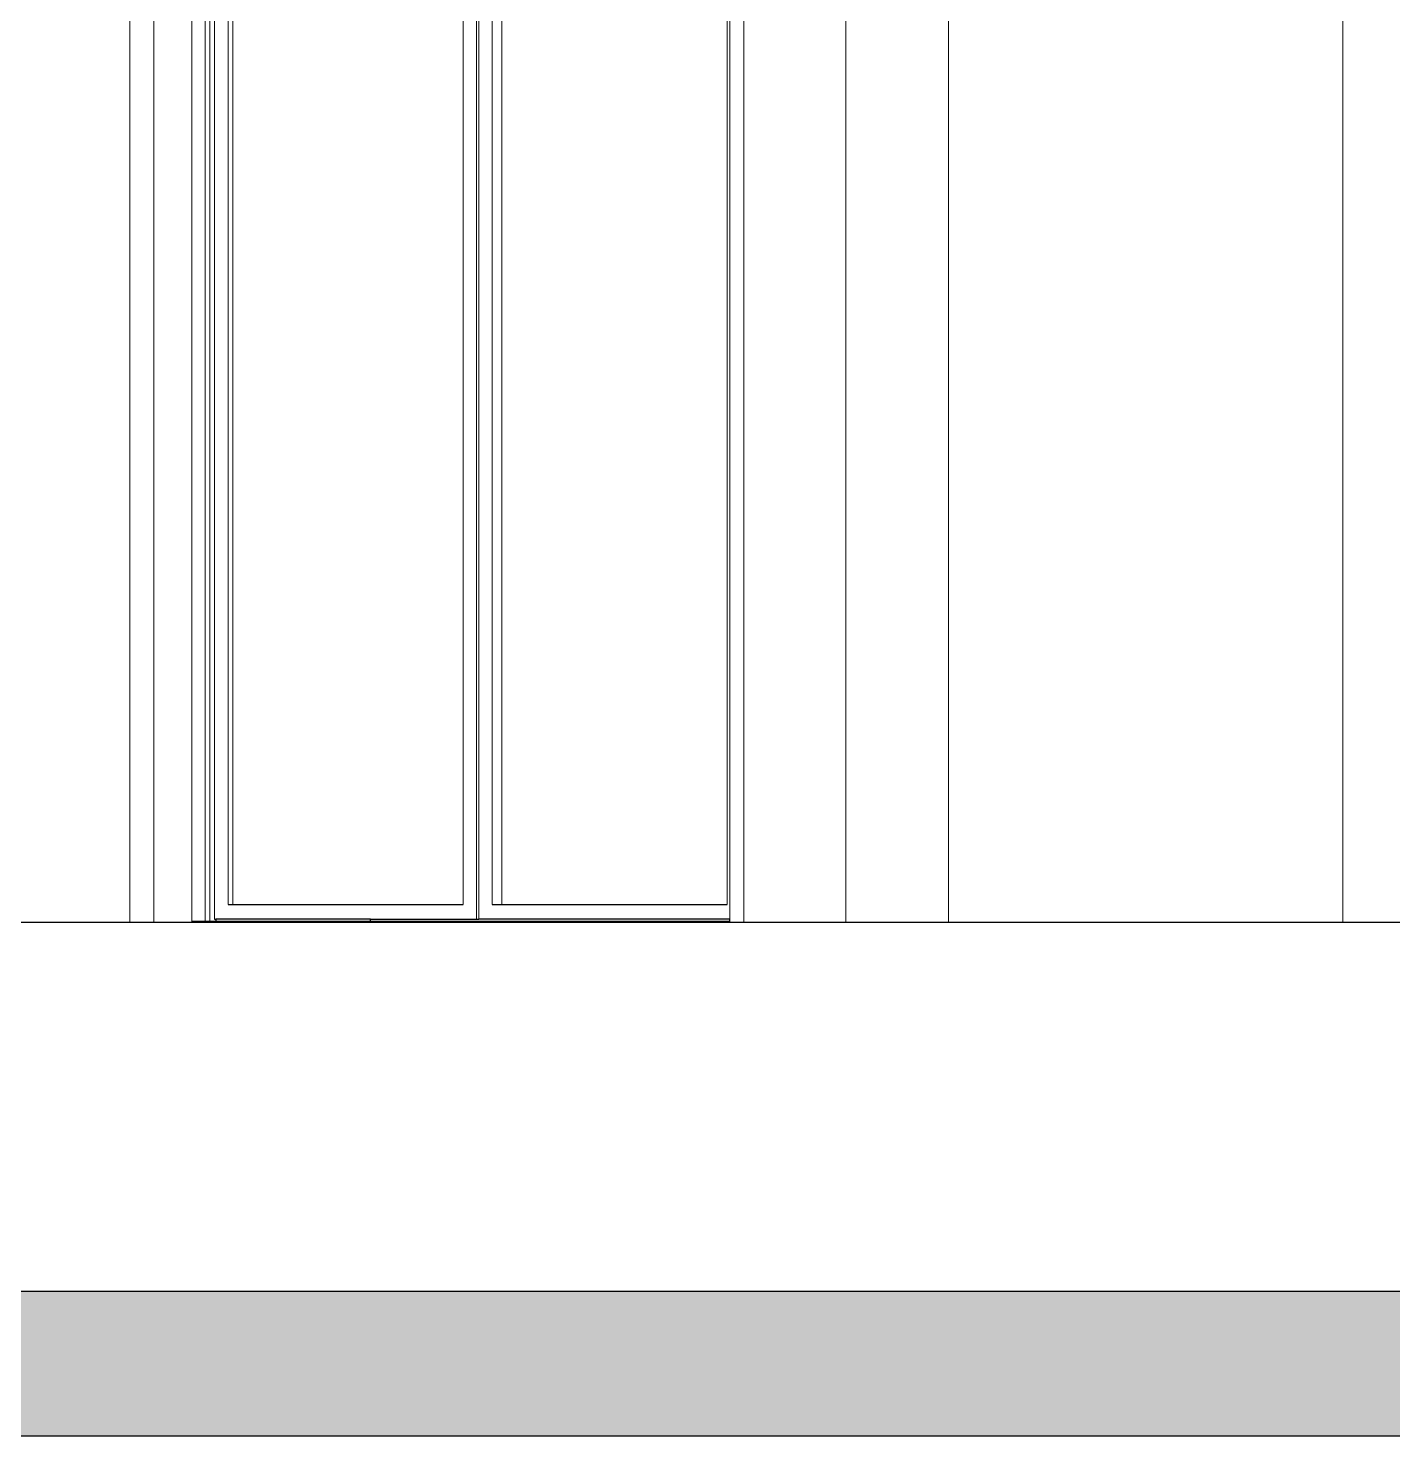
# Model space of a CAD drawing. Header units: metres. Extents: x 294 to 1101, y -498 to -355.
# Drawn here: x 622.113 to 624, y -471.395 to -469.447 of the extents above; entities that cross this region are included whole.
import ezdxf

# ---------------------------------------------------------------- set-up
doc = ezdxf.new("R2010")
doc.units = ezdxf.units.M
doc.layers.add('19-JARDINERIA', color=80, linetype='Continuous', lineweight=0)
doc.layers.add('wall', color=7, linetype='Continuous', lineweight=25)
doc.layers.add('SectionCutEdges', color=7, linetype='Continuous')

msp = doc.modelspace()

# ---------------------------------------------------------------- hatches: boundary and pattern name
at = {"layer": 'wall'}
h = msp.add_hatch(color=256, dxfattribs=at)
h.dxf.hatch_style = 1
h.paths.add_polyline_path([(630.3583, -471.1949), (626.3855, -471.1949), (625.9803, -471.1949), (625.9791, -471.1949), (625.9774, -471.1949), (625.9757, -471.1949), (625.9739, -471.1949), (625.9721, -471.1949), (625.9702, -471.1949), (625.9683, -471.1949), (625.9664, -471.1949), (625.9645, -471.1949), (625.9626, -471.1949), (625.9606, -471.1949), (625.9587, -471.1949), (625.9568, -471.1949), (625.9549, -471.1949), (625.9531, -471.1949), (625.9512, -471.1949), (625.9495, -471.1949), (625.9477, -471.1949), (625.9461, -471.1949), (625.9445, -471.1949), (625.943, -471.1949), (625.5182, -471.1949), (625.5167, -471.1949), (625.5154, -471.1949), (625.5141, -471.1949), (625.5129, -471.1949), (625.5119, -471.1949), (625.5109, -471.1949), (625.51, -471.1949), (625.5093, -471.1949), (625.5086, -471.1949), (625.5081, -471.1949), (625.5077, -471.1949), (625.5074, -471.1949), (625.5072, -471.1949), (625.5072, -471.1949), (625.1074, -471.1949), (620.6804, -471.1949), (618.3734, -471.1949), (617.7511, -471.1949), (617.4254, -471.1949), (617.4195, -471.1949), (617.4161, -471.1949), (617.4105, -471.1949), (617.4101, -471.1949), (617.1279, -471.1949), (617.1214, -471.1949), (617.1149, -471.1949), (617.1084, -471.1949), (617.102, -471.1949), (617.0958, -471.1949), (617.0897, -471.1949), (617.0837, -471.1949), (617.0779, -471.1949), (617.0724, -471.1949), (617.067, -471.1949), (617.0572, -471.1949), (617.0486, -471.1949), (617.0413, -471.1949), (617.0382, -471.1949), (617.0313, -471.1949), (617.0298, -471.1949), (617.0288, -471.1949), (617.0281, -471.1949), (617.0279, -471.1949), (615.3262, -471.1949), (615.3262, -471.3949), (630.3583, -471.3949)])

# ---------------------------------------------------------------- linework, layer by layer
for p, q in [((622.3893, -470.6599), (622.396, -470.6599)), ((622.396, -470.6599), (622.7143, -470.6599)), ((622.7548, -470.6599), (622.7681, -470.6599)), ((622.7681, -470.6599), (623.0798, -470.6599)), ((623.8815, -470.6849), (621.5495, -470.6849)), ((622.2536, -470.6849), (621.9876, -470.6849)), ((622.2215, -470.6849), (621.9994, -470.6849)), ((622.4388, -470.6849), (622.2215, -470.6849)), ((623.1029, -470.6849), (622.2536, -470.6849)), ((622.3393, -470.6829), (622.3393, -470.6849)), ((622.3393, -470.6829), (622.3575, -470.6829)), ((622.3575, -470.6829), (622.3641, -470.6829)), ((622.3641, -470.6829), (622.3724, -470.6829)), ((622.3705, -470.6799), (622.3724, -470.6799)), ((622.3724, -470.6799), (622.3724, -470.6829)), ((622.5862, -470.6799), (622.3724, -470.6799)), ((622.3724, -470.6829), (622.5862, -470.6829)), ((622.3728, -470.6849), (622.3727, -470.6849)), ((622.3729, -470.6849), (622.3728, -470.6849)), ((622.3731, -470.6849), (622.3729, -470.6849)), ((622.3734, -470.6849), (622.3731, -470.6849)), ((622.3738, -470.6849), (622.3734, -470.6849)), ((622.3742, -470.6849), (622.3738, -470.6849)), ((622.3746, -470.6849), (622.3742, -470.6849)), ((622.3752, -470.6849), (622.3746, -470.6849)), ((622.3758, -470.6849), (622.3752, -470.6849)), ((622.3764, -470.6849), (622.3758, -470.6849)), ((622.3771, -470.6849), (622.3764, -470.6849)), ((622.3779, -470.6849), (622.3771, -470.6849)), ((622.7413, -470.6849), (622.3779, -470.6849)), ((622.3847, -470.6849), (622.3841, -470.6849)), ((622.3898, -470.6849), (622.3897, -470.6849)), ((622.3899, -470.6849), (622.3898, -470.6849)), ((622.3901, -470.6849), (622.3899, -470.6849)), ((622.3904, -470.6849), (622.3901, -470.6849)), ((622.3907, -470.6849), (622.3904, -470.6849)), ((622.3911, -470.6849), (622.3907, -470.6849)), ((622.3916, -470.6849), (622.3911, -470.6849)), ((622.3921, -470.6849), (622.3916, -470.6849)), ((622.3932, -470.6849), (622.3919, -470.6849)), ((622.3927, -470.6849), (622.3921, -470.6849)), ((622.3934, -470.6849), (622.3927, -470.6849)), ((622.3943, -470.6849), (622.3932, -470.6849)), ((622.3941, -470.6849), (622.3934, -470.6849)), ((622.3949, -470.6849), (622.3941, -470.6849)), ((622.3953, -470.6849), (622.3943, -470.6849)), ((622.396, -470.6849), (622.3953, -470.6849)), ((622.3966, -470.6849), (622.396, -470.6849)), ((622.397, -470.6849), (622.3966, -470.6849)), ((622.3973, -470.6849), (622.397, -470.6849)), ((622.3973, -470.6849), (622.3973, -470.6849)), ((622.4158, -470.6849), (622.4152, -470.6849)), ((622.7575, -470.6849), (622.4152, -470.6849)), ((622.4199, -470.6849), (622.4158, -470.6849)), ((622.4236, -470.6849), (622.4199, -470.6849)), ((622.4271, -470.6849), (622.4236, -470.6849)), ((622.4302, -470.6849), (622.4271, -470.6849)), ((622.4329, -470.6849), (622.4302, -470.6849)), ((622.4353, -470.6849), (622.4329, -470.6849)), ((622.4373, -470.6849), (622.4353, -470.6849)), ((622.4389, -470.6849), (622.4373, -470.6849)), ((622.6505, -470.6849), (622.4388, -470.6849)), ((622.4401, -470.6849), (622.4389, -470.6849)), ((622.4409, -470.6849), (622.4401, -470.6849)), ((622.4413, -470.6849), (622.4409, -470.6849)), ((622.5862, -470.6829), (622.5862, -470.6799)), ((622.5862, -470.6799), (622.7331, -470.6799)), ((622.5862, -470.6829), (623.0835, -470.6829)), ((622.8338, -470.6849), (622.6143, -470.6849)), ((622.8557, -470.6849), (622.6505, -470.6849)), ((622.8757, -470.6849), (622.7201, -470.6849)), ((622.7331, -470.6799), (622.736, -470.6799)), ((623.0835, -470.6799), (622.736, -470.6799)), ((622.8141, -470.6849), (622.8135, -470.6849)), ((623.1557, -470.6849), (622.8135, -470.6849)), ((622.8184, -470.6849), (622.8141, -470.6849)), ((622.8222, -470.6849), (622.816, -470.6849)), ((622.823, -470.6849), (622.8184, -470.6849)), ((622.8279, -470.6849), (622.823, -470.6849)), ((622.833, -470.6849), (622.8279, -470.6849)), ((622.8383, -470.6849), (622.833, -470.6849)), ((622.8346, -470.6849), (622.8338, -470.6849)), ((622.8355, -470.6849), (622.8346, -470.6849)), ((622.8364, -470.6849), (622.8355, -470.6849)), ((622.8374, -470.6849), (622.8364, -470.6849)), ((622.8384, -470.6849), (622.8374, -470.6849)), ((622.8437, -470.6849), (622.8383, -470.6849)), ((622.8394, -470.6849), (622.8384, -470.6849)), ((622.8405, -470.6849), (622.8394, -470.6849)), ((622.8416, -470.6849), (622.8405, -470.6849)), ((622.8427, -470.6849), (622.8416, -470.6849)), ((622.8438, -470.6849), (622.8427, -470.6849)), ((622.8493, -470.6849), (622.8437, -470.6849)), ((622.8449, -470.6849), (622.8438, -470.6849)), ((622.8452, -470.6849), (622.8446, -470.6849)), ((622.846, -470.6849), (622.8449, -470.6849)), ((622.8472, -470.6849), (622.846, -470.6849)), ((622.8483, -470.6849), (622.8472, -470.6849)), ((622.8494, -470.6849), (622.8483, -470.6849)), ((622.8551, -470.6849), (622.8493, -470.6849)), ((622.8505, -470.6849), (622.8494, -470.6849)), ((622.8516, -470.6849), (622.8505, -470.6849)), ((622.8527, -470.6849), (622.8516, -470.6849)), ((622.8538, -470.6849), (622.8527, -470.6849)), ((622.8548, -470.6849), (622.8538, -470.6849)), ((622.8609, -470.6849), (622.8551, -470.6849)), ((623.0537, -470.6849), (622.8557, -470.6849)), ((622.8668, -470.6849), (622.8609, -470.6849)), ((622.8727, -470.6849), (622.8668, -470.6849)), ((622.8787, -470.6849), (622.8727, -470.6849)), ((622.8846, -470.6849), (622.8787, -470.6849)), ((622.8905, -470.6849), (622.8846, -470.6849)), ((622.8963, -470.6849), (622.8905, -470.6849)), ((622.902, -470.6849), (622.8963, -470.6849)), ((622.9076, -470.6849), (622.902, -470.6849)), ((622.913, -470.6849), (622.9062, -470.6849)), ((622.9131, -470.6849), (622.9076, -470.6849)), ((622.9138, -470.6849), (622.913, -470.6849)), ((622.9184, -470.6849), (622.9131, -470.6849)), ((622.9147, -470.6849), (622.9138, -470.6849)), ((622.9156, -470.6849), (622.9147, -470.6849)), ((622.9165, -470.6849), (622.9156, -470.6849)), ((622.9175, -470.6849), (622.9165, -470.6849)), ((622.9185, -470.6849), (622.9175, -470.6849)), ((622.9235, -470.6849), (622.9184, -470.6849)), ((622.9195, -470.6849), (622.9185, -470.6849)), ((622.9205, -470.6849), (622.9195, -470.6849)), ((622.9216, -470.6849), (622.9205, -470.6849)), ((622.9227, -470.6849), (622.9216, -470.6849)), ((622.9238, -470.6849), (622.9227, -470.6849)), ((622.9283, -470.6849), (622.9235, -470.6849)), ((622.9249, -470.6849), (622.9238, -470.6849)), ((622.926, -470.6849), (622.9249, -470.6849)), ((623.1246, -470.6849), (622.9255, -470.6849)), ((622.9271, -470.6849), (622.926, -470.6849)), ((622.9282, -470.6849), (622.9271, -470.6849)), ((622.9293, -470.6849), (622.9282, -470.6849)), ((622.9329, -470.6849), (622.9283, -470.6849)), ((622.9304, -470.6849), (622.9293, -470.6849)), ((622.9314, -470.6849), (622.9304, -470.6849)), ((622.9324, -470.6849), (622.9314, -470.6849)), ((622.9334, -470.6849), (622.9324, -470.6849)), ((622.9373, -470.6849), (622.9329, -470.6849)), ((622.9344, -470.6849), (622.9334, -470.6849)), ((622.9354, -470.6849), (622.9344, -470.6849)), ((622.9362, -470.6849), (622.9354, -470.6849)), ((622.9371, -470.6849), (622.9362, -470.6849)), ((622.9379, -470.6849), (622.9371, -470.6849)), ((622.9566, -470.6849), (622.9373, -470.6849)), ((623.3013, -470.6849), (622.9379, -470.6849)), ((623.2553, -470.6849), (623.0188, -470.6849)), ((623.2437, -470.6849), (623.0537, -470.6849)), ((623.3175, -470.6849), (623.081, -470.6849)), ((623.0835, -470.6829), (623.0835, -470.6799)), ((623.0835, -470.6849), (623.0835, -470.6829)), ((623.2437, -470.6849), (623.1029, -470.6849)), ((623.3486, -470.6849), (623.1121, -470.6849)), ((623.2366, -470.6849), (623.1557, -470.6849)), ((623.3486, -470.6849), (623.193, -470.6849)), ((623.3154, -470.6849), (623.2437, -470.6849)), ((623.3036, -470.6849), (623.3013, -470.6849)), ((623.3057, -470.6849), (623.3036, -470.6849)), ((623.3076, -470.6849), (623.3057, -470.6849)), ((623.3094, -470.6849), (623.3076, -470.6849)), ((623.311, -470.6849), (623.3094, -470.6849)), ((623.3124, -470.6849), (623.311, -470.6849)), ((623.3137, -470.6849), (623.3124, -470.6849)), ((623.3147, -470.6849), (623.3137, -470.6849)), ((623.3155, -470.6849), (623.3147, -470.6849)), ((623.3858, -470.6849), (623.3154, -470.6849)), ((623.3161, -470.6849), (623.3155, -470.6849)), ((623.3165, -470.6849), (623.3161, -470.6849)), ((623.3168, -470.6849), (623.3165, -470.6849)), ((623.931, -470.6849), (623.3858, -470.6849)), ((623.5618, -470.6849), (623.3858, -470.6849)), ((623.7277, -470.6849), (623.5618, -470.6849)), ((623.8815, -470.6849), (623.7277, -470.6849)), ((623.8816, -470.6849), (623.8815, -470.6849)), ((623.8827, -470.6849), (623.8815, -470.6849)), ((624.0262, -470.6849), (623.8827, -470.6849)), ((624.1469, -470.6849), (623.931, -470.6849)), ((605.0948, -471.1949), (632.806, -471.1949)), ((605.0948, -471.1949), (632.806, -471.1949)), ((620.6804, -471.1949), (625.9803, -471.1949)), ((621.8765, -471.1949), (622.6051, -471.1949)), ((621.8804, -471.1949), (624.1074, -471.1949)), ((621.8804, -471.1949), (622.6051, -471.1949)), ((622.0756, -471.1949), (622.5862, -471.1949)), ((622.1948, -471.1949), (622.5813, -471.1949)), ((622.2536, -471.1949), (622.3198, -471.1949)), ((622.2586, -471.1949), (622.612, -471.1949)), ((622.2806, -471.1949), (622.2892, -471.1949)), ((622.3278, -471.1949), (622.3529, -471.1949)), ((622.3727, -471.1949), (622.3728, -471.1949)), ((622.3728, -471.1949), (622.3729, -471.1949)), ((622.3729, -471.1949), (622.3731, -471.1949)), ((622.3731, -471.1949), (622.3734, -471.1949)), ((622.3734, -471.1949), (622.3738, -471.1949)), ((622.3738, -471.1949), (622.3742, -471.1949)), ((622.3742, -471.1949), (622.3746, -471.1949)), ((622.3746, -471.1949), (622.3752, -471.1949)), ((622.3752, -471.1949), (622.3758, -471.1949)), ((622.3758, -471.1949), (622.3764, -471.1949)), ((622.3764, -471.1949), (622.3771, -471.1949)), ((622.3771, -471.1949), (622.3779, -471.1949)), ((622.3779, -471.1949), (622.3847, -471.1949)), ((622.3847, -471.1949), (622.3866, -471.1949)), ((622.3866, -471.1949), (622.3884, -471.1949)), ((622.3884, -471.1949), (622.39, -471.1949)), ((622.3898, -471.1949), (622.3899, -471.1949)), ((622.3899, -471.1949), (622.39, -471.1949)), ((622.39, -471.1949), (622.3903, -471.1949)), ((622.39, -471.1949), (622.3915, -471.1949)), ((622.3903, -471.1949), (622.3906, -471.1949)), ((622.3906, -471.1949), (622.391, -471.1949)), ((622.391, -471.1949), (622.3914, -471.1949)), ((622.3914, -471.1949), (622.3919, -471.1949)), ((622.3915, -471.1949), (622.3928, -471.1949)), ((622.3928, -471.1949), (622.394, -471.1949)), ((622.394, -471.1949), (622.395, -471.1949)), ((622.3949, -471.1949), (622.6143, -471.1949)), ((622.395, -471.1949), (622.3958, -471.1949)), ((622.3958, -471.1949), (622.3965, -471.1949)), ((622.3965, -471.1949), (622.3969, -471.1949)), ((622.3965, -471.1949), (622.4158, -471.1949)), ((622.3969, -471.1949), (622.3972, -471.1949)), ((622.3972, -471.1949), (622.3973, -471.1949)), ((622.4158, -471.1949), (622.4199, -471.1949)), ((622.4199, -471.1949), (622.4236, -471.1949)), ((622.4236, -471.1949), (622.4271, -471.1949)), ((622.4271, -471.1949), (622.4302, -471.1949)), ((622.4302, -471.1949), (622.4329, -471.1949)), ((622.4329, -471.1949), (622.4353, -471.1949)), ((622.4353, -471.1949), (622.4373, -471.1949)), ((622.4373, -471.1949), (622.4389, -471.1949)), ((622.4389, -471.1949), (622.4401, -471.1949)), ((622.4401, -471.1949), (622.4409, -471.1949)), ((622.4409, -471.1949), (622.4413, -471.1949)), ((622.6524, -471.1949), (622.8131, -471.1949)), ((622.6766, -471.1949), (622.7575, -471.1949)), ((622.7263, -471.1949), (622.9255, -471.1949)), ((622.7413, -471.1949), (622.7437, -471.1949)), ((622.7437, -471.1949), (622.7463, -471.1949)), ((622.7463, -471.1949), (622.7489, -471.1949)), ((622.7489, -471.1949), (622.7517, -471.1949)), ((622.7517, -471.1949), (622.7546, -471.1949)), ((622.7546, -471.1949), (622.7577, -471.1949)), ((622.7577, -471.1949), (622.7607, -471.1949)), ((622.7607, -471.1949), (622.7639, -471.1949)), ((622.7639, -471.1949), (622.7671, -471.1949)), ((622.7671, -471.1949), (622.7704, -471.1949)), ((622.7704, -471.1949), (622.7737, -471.1949)), ((622.7737, -471.1949), (622.777, -471.1949)), ((622.777, -471.1949), (622.7803, -471.1949)), ((622.7803, -471.1949), (622.7836, -471.1949)), ((622.7823, -471.1949), (623.0188, -471.1949)), ((622.7836, -471.1949), (622.7869, -471.1949)), ((622.7869, -471.1949), (622.7901, -471.1949)), ((622.7901, -471.1949), (622.7934, -471.1949)), ((622.7934, -471.1949), (622.7965, -471.1949)), ((622.7965, -471.1949), (622.7996, -471.1949)), ((622.7996, -471.1949), (622.8026, -471.1949)), ((622.8026, -471.1949), (622.8055, -471.1949)), ((622.8055, -471.1949), (622.8083, -471.1949)), ((622.8083, -471.1949), (622.811, -471.1949)), ((622.811, -471.1949), (622.8135, -471.1949)), ((622.8131, -471.1949), (624.1074, -471.1949)), ((622.8135, -471.1949), (622.816, -471.1949)), ((622.8446, -471.1949), (623.081, -471.1949)), ((622.8548, -471.1949), (622.8572, -471.1949)), ((622.8572, -471.1949), (622.8598, -471.1949)), ((622.8598, -471.1949), (622.8624, -471.1949)), ((622.8624, -471.1949), (622.8651, -471.1949)), ((622.8651, -471.1949), (622.8678, -471.1949)), ((622.8678, -471.1949), (622.8706, -471.1949)), ((622.8706, -471.1949), (622.8733, -471.1949)), ((622.8733, -471.1949), (622.8761, -471.1949)), ((622.8757, -471.1949), (623.1121, -471.1949)), ((622.8761, -471.1949), (622.8789, -471.1949)), ((622.8789, -471.1949), (622.8817, -471.1949)), ((622.8817, -471.1949), (622.8844, -471.1949)), ((622.8844, -471.1949), (622.8871, -471.1949)), ((622.8871, -471.1949), (622.8898, -471.1949)), ((622.8898, -471.1949), (622.8924, -471.1949)), ((622.8924, -471.1949), (622.8949, -471.1949)), ((622.8949, -471.1949), (622.8974, -471.1949)), ((622.8974, -471.1949), (622.8997, -471.1949)), ((622.8975, -471.1949), (622.9306, -471.1949)), ((622.8997, -471.1949), (622.902, -471.1949)), ((622.902, -471.1949), (622.9041, -471.1949)), ((622.9041, -471.1949), (622.9062, -471.1949)), ((623.1771, -471.1949), (623.2022, -471.1949)), ((623.2242, -471.1949), (623.2328, -471.1949)), ((623.2437, -471.1949), (623.9213, -471.1949)), ((623.2951, -471.1949), (623.3013, -471.1949)), ((623.2966, -471.1949), (623.65, -471.1949)), ((623.3013, -471.1949), (623.3036, -471.1949)), ((623.3036, -471.1949), (623.3057, -471.1949)), ((623.3057, -471.1949), (623.3076, -471.1949)), ((623.3076, -471.1949), (623.3094, -471.1949)), ((623.3094, -471.1949), (623.311, -471.1949)), ((623.311, -471.1949), (623.3124, -471.1949)), ((623.3124, -471.1949), (623.3137, -471.1949)), ((623.3137, -471.1949), (623.3147, -471.1949)), ((623.3147, -471.1949), (623.3155, -471.1949)), ((623.3155, -471.1949), (623.3161, -471.1949)), ((623.3161, -471.1949), (623.3165, -471.1949)), ((623.3165, -471.1949), (623.3168, -471.1949)), ((623.3272, -471.1949), (623.7137, -471.1949)), ((623.3968, -471.1949), (623.9074, -471.1949)), ((623.4637, -471.1949), (623.4968, -471.1949)), ((623.5855, -471.1949), (624.1074, -471.1949)), ((623.9213, -471.1949), (623.9327, -471.1949)), ((623.9327, -471.1949), (623.9432, -471.1949)), ((623.9432, -471.1949), (623.9526, -471.1949)), ((623.9526, -471.1949), (623.9609, -471.1949)), ((623.9609, -471.1949), (623.9681, -471.1949)), ((623.9681, -471.1949), (623.9742, -471.1949)), ((623.9742, -471.1949), (623.9791, -471.1949)), ((623.9791, -471.1949), (623.9829, -471.1949)), ((623.9829, -471.1949), (623.9854, -471.1949)), ((623.9854, -471.1949), (623.9868, -471.1949)), ((623.9868, -471.1949), (623.9869, -471.1949)), ((604.2469, -471.3949), (642.8579, -471.3949))]:
    msp.add_line(p, q)
at = {"layer": '19-JARDINERIA', "color": 251}
for p, q in [((623.2437, -470.6849), (623.2437, -467.3449)), ((623.3858, -470.6849), (623.3858, -467.3449)), ((623.931, -470.6849), (623.931, -467.3449)), ((622.2536, -470.6849), (622.2536, -467.8849)), ((622.2867, -468.1349), (622.2867, -470.6849)), ((623.1029, -470.6849), (623.1029, -468.1349)), ((622.3393, -468.1949), (622.3393, -470.6829)), ((622.3575, -468.1949), (622.3575, -470.6829)), ((622.3641, -468.1949), (622.3641, -470.6829)), ((622.3705, -468.1999), (622.3705, -470.6799)), ((622.7331, -470.6799), (622.7331, -468.1999)), ((622.736, -468.1999), (622.736, -470.6799)), ((623.0835, -470.6799), (623.0835, -468.1999)), ((622.3893, -468.2199), (622.3893, -470.6599)), ((622.396, -468.2199), (622.396, -470.6599)), ((622.7143, -470.6599), (622.7143, -468.2199)), ((622.7548, -468.2199), (622.7548, -470.6599)), ((622.7681, -468.2199), (622.7681, -470.6599)), ((623.0798, -470.6599), (623.0798, -468.2199))]:
    msp.add_line(p, q, dxfattribs=at)
at = {"layer": 'SectionCutEdges'}
for p, q in [((622.121, -470.6849), (622.0544, -470.6849)), ((622.1874, -470.6849), (622.121, -470.6849)), ((622.2536, -470.6849), (622.1874, -470.6849)), ((622.2867, -470.6849), (622.2536, -470.6849)), ((622.3393, -470.6849), (622.2867, -470.6849)), ((623.0835, -470.6849), (622.3393, -470.6849)), ((623.1029, -470.6849), (623.0835, -470.6849)), ((623.1374, -470.6849), (623.1029, -470.6849)), ((623.1717, -470.6849), (623.1374, -470.6849)), ((623.2058, -470.6849), (623.1717, -470.6849)), ((623.2399, -470.6849), (623.2058, -470.6849)), ((623.2437, -470.6849), (623.2399, -470.6849)), ((623.2558, -470.6849), (623.2437, -470.6849)), ((623.2678, -470.6849), (623.2558, -470.6849)), ((623.2798, -470.6849), (623.2678, -470.6849)), ((623.2917, -470.6849), (623.2798, -470.6849)), ((623.3036, -470.6849), (623.2917, -470.6849)), ((623.3154, -470.6849), (623.3036, -470.6849)), ((623.3273, -470.6849), (623.3154, -470.6849)), ((623.339, -470.6849), (623.3273, -470.6849)), ((623.3508, -470.6849), (623.339, -470.6849)), ((623.3625, -470.6849), (623.3508, -470.6849)), ((623.3741, -470.6849), (623.3625, -470.6849)), ((623.3858, -470.6849), (623.3741, -470.6849)), ((623.931, -470.6849), (623.3858, -470.6849)), ((624.0405, -470.6849), (623.931, -470.6849)), ((611.0483, -471.1949), (633.7478, -471.1949))]:
    msp.add_line(p, q, dxfattribs=at)

doc.saveas('drawing.dxf')
